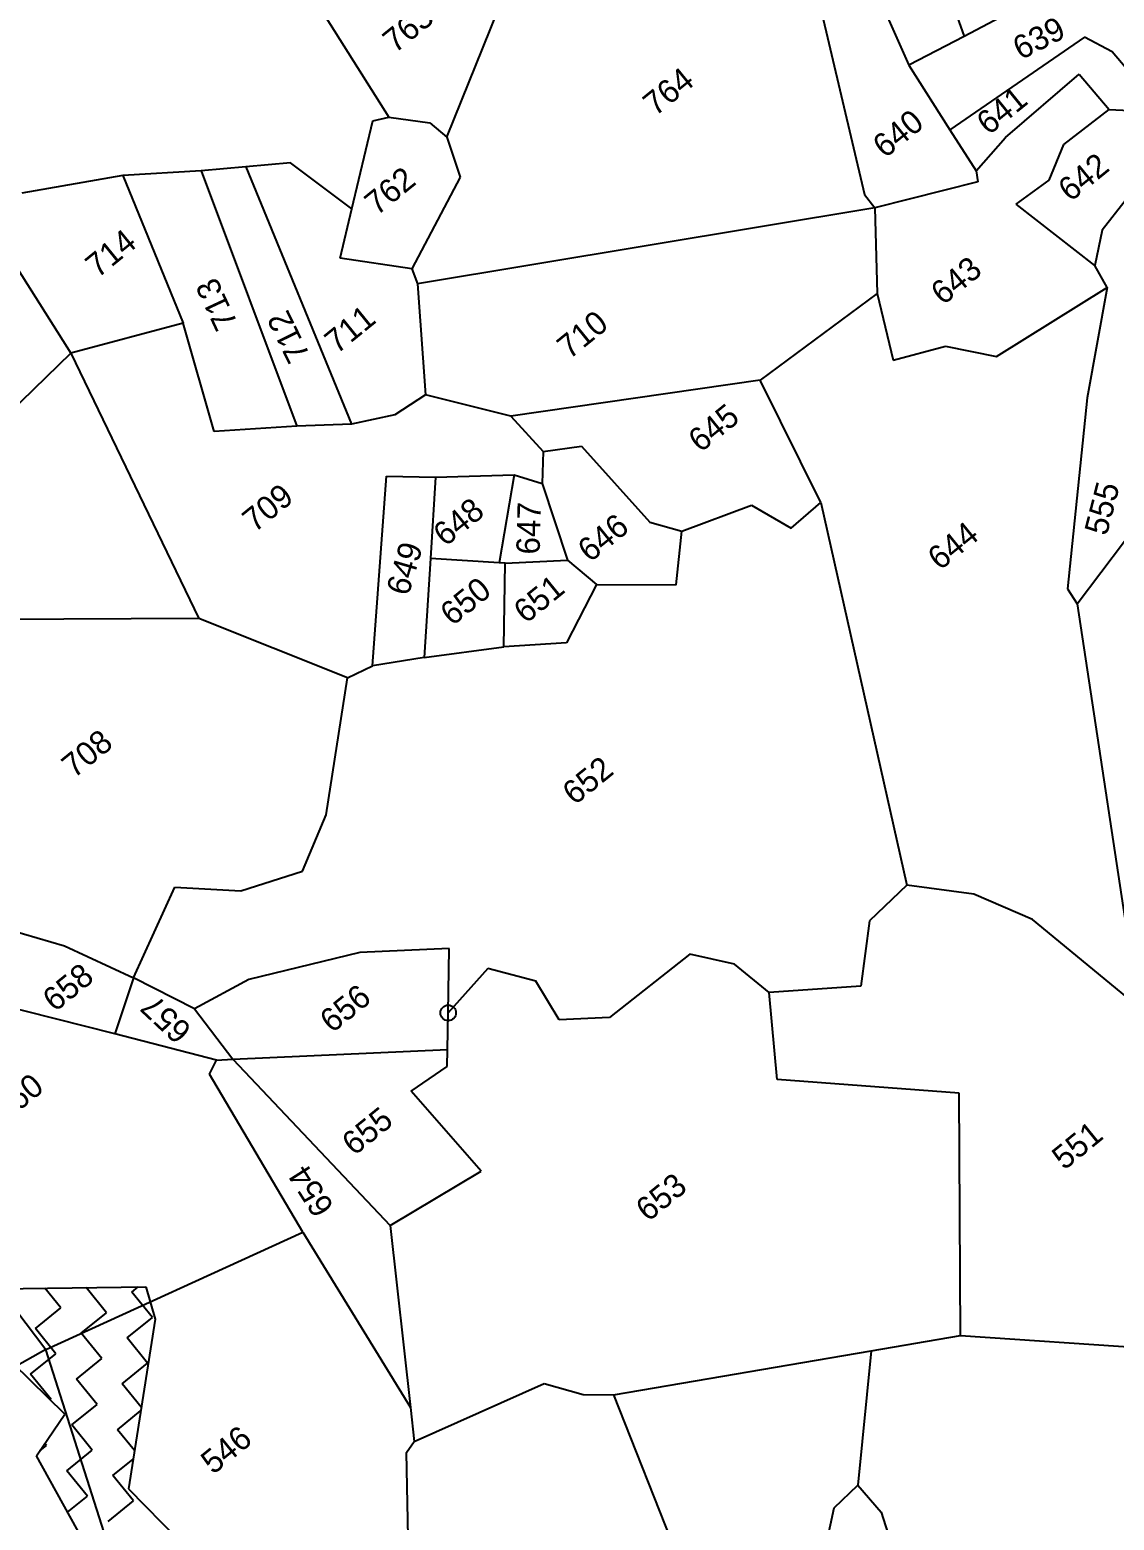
# Model space of a CAD drawing. Header units: metres. Extents: x 309685 to 314009, y 1915455 to 1919798.
# Drawn here: x 310837.2 to 311181.7, y 1918425.4 to 1918899 of the extents above; entities that cross this region are included whole.
import ezdxf

# ---------------------------------------------------------------- set-up
doc = ezdxf.new("R2010")
doc.units = ezdxf.units.M
for name, color, linetype in [('POLY_HATCH', 12, 'Continuous'), ('POLY_PARCEL', 6, 'Continuous'), ('TEXT_PARCEL', 7, 'Continuous')]:
    doc.layers.add(name, color=color, linetype=linetype)
doc.styles.add('TEXT_MAP', font='')
doc.styles.get('TEXT_MAP').set_extended_font_data('Kruti Dev 050')

msp = doc.modelspace()

# ---------------------------------------------------------------- linework, layer by layer
msp.add_circle((310970.14, 1918586.64), 2.47)
at = {"layer": 'POLY_HATCH'}
for p, q in [((310827.19, 1918498.92), (310874.06, 1918499.58)), ((310874.06, 1918499.58), (310877, 1918489.33)), ((310877, 1918489.33), (310868.54, 1918435.38)), ((310848.35, 1918459.14), (310819.48, 1918487.35)), ((310839.28, 1918445.82), (310848.35, 1918459.14)), ((310865.14, 1918399.29), (310839.28, 1918445.82)), ((310868.54, 1918435.38), (310884.51, 1918419.02))]:
    msp.add_line(p, q, dxfattribs=at)
at = {"layer": 'POLY_HATCH', "linetype": 'Continuous'}
for p, q in [((310847.01, 1918492.88), (310841.94, 1918499.13)), ((310861.58, 1918491.36), (310855.13, 1918499.32)), ((310869.63, 1918497.89), (310871.67, 1918499.55)), ((310876.15, 1918489.85), (310869.63, 1918497.89)), ((310838.97, 1918486.35), (310847.01, 1918492.88)), ((310853.54, 1918484.83), (310861.58, 1918491.36)), ((310868.11, 1918483.32), (310876.15, 1918489.85)), ((310845.5, 1918478.31), (310838.97, 1918486.35)), ((310860.07, 1918476.79), (310853.54, 1918484.83)), ((310874.64, 1918475.28), (310868.11, 1918483.32)), ((310837.46, 1918471.78), (310845.5, 1918478.31)), ((310852.03, 1918470.26), (310860.07, 1918476.79)), ((310866.6, 1918468.75), (310874.64, 1918475.28)), ((310843.99, 1918463.74), (310837.46, 1918471.78)), ((310858.56, 1918462.22), (310852.03, 1918470.26)), ((310872.61, 1918461.35), (310866.6, 1918468.75)), ((310843.8, 1918463.58), (310843.99, 1918463.74)), ((310850.52, 1918455.69), (310858.56, 1918462.22)), ((310865.09, 1918454.18), (310872.42, 1918460.14)), ((310857.05, 1918447.65), (310850.52, 1918455.69)), ((310842.48, 1918449.17), (310841.98, 1918449.78)), ((310870.45, 1918447.57), (310865.09, 1918454.18)), ((310840.43, 1918447.5), (310842.48, 1918449.17)), ((310849, 1918441.12), (310857.05, 1918447.65)), ((310863.57, 1918439.61), (310870.03, 1918444.85)), ((310855.53, 1918433.08), (310849, 1918441.12)), ((310870.1, 1918431.57), (310863.57, 1918439.61)), ((310849.21, 1918427.95), (310855.53, 1918433.08)), ((310862.06, 1918425.04), (310870.1, 1918431.57))]:
    msp.add_line(p, q, dxfattribs=at)
at = {"layer": 'POLY_PARCEL'}
for p, q in [((310913.61, 1918931.08), (310951.28, 1918871.32)), ((311125.27, 1918921.69), (311134.04, 1918896.95)), ((311104.42, 1918914.97), (311116.43, 1918887.83)), ((310969.68, 1918864.94), (310985.92, 1918905.03)), ((311087.98, 1918907.86), (311102.42, 1918846.67)), ((311145.52, 1918902.9), (311134.04, 1918896.95)), ((311134.04, 1918896.95), (311116.43, 1918887.83)), ((311172.28, 1918896.69), (311129.56, 1918867.25)), ((311181.11, 1918891.98), (311172.28, 1918896.69)), ((311191.15, 1918880.12), (311181.11, 1918891.98)), ((311116.43, 1918887.83), (311129.56, 1918867.25)), ((311147.19, 1918864.86), (311170.58, 1918884.89)), ((311170.58, 1918884.89), (311180.12, 1918873.66)), ((310946.2, 1918870.07), (310951.28, 1918871.32)), ((310951.28, 1918871.32), (310964.27, 1918869.51)), ((311165.71, 1918862.6), (311180.12, 1918873.66)), ((311180.12, 1918873.66), (311186.64, 1918873.34)), ((310939.56, 1918842.12), (310946.2, 1918870.07)), ((310964.27, 1918869.51), (310969.68, 1918864.94)), ((311129.56, 1918867.25), (311137.9, 1918854.19)), ((310969.68, 1918864.94), (310973.95, 1918852.16)), ((311137.9, 1918854.19), (311147.19, 1918864.86)), ((311161.09, 1918851.21), (311165.71, 1918862.6)), ((311197.78, 1918860.76), (311177.87, 1918835.37)), ((310866.72, 1918852.78), (310834.72, 1918847.11)), ((310891.61, 1918854.25), (310866.72, 1918852.78)), ((310866.72, 1918852.78), (310885.89, 1918805.82)), ((310905.89, 1918855.45), (310891.61, 1918854.25)), ((310891.61, 1918854.25), (310922.03, 1918773.07)), ((310920.04, 1918856.79), (310905.89, 1918855.45)), ((310905.89, 1918855.45), (310939.44, 1918773.68)), ((310939.56, 1918842.12), (310920.04, 1918856.79)), ((310973.95, 1918852.16), (310958.57, 1918823.1)), ((311137.9, 1918854.19), (311138.38, 1918850.76)), ((311138.38, 1918850.76), (311105.68, 1918842.45)), ((311150.59, 1918843.57), (311161.09, 1918851.21)), ((311102.42, 1918846.67), (311105.68, 1918842.45)), ((311175.62, 1918824.13), (311150.59, 1918843.57)), ((310822.74, 1918839.75), (310850.26, 1918796.28)), ((310935.84, 1918826.48), (310939.56, 1918842.12)), ((311105.68, 1918842.45), (310960.41, 1918818.33)), ((311105.68, 1918842.45), (311106.43, 1918815.19)), ((311177.87, 1918835.37), (311175.62, 1918824.13)), ((310958.57, 1918823.1), (310935.84, 1918826.48)), ((311179.5, 1918817.16), (311175.62, 1918824.13)), ((310958.57, 1918823.1), (310960.41, 1918818.33)), ((310960.41, 1918818.33), (310962.92, 1918783.05)), ((311106.43, 1918815.19), (311069.2, 1918787.66)), ((311106.43, 1918815.19), (311111.49, 1918794.08)), ((311144.35, 1918795.2), (311179.5, 1918817.16)), ((311179.5, 1918817.16), (311173.18, 1918782.03)), ((310885.89, 1918805.82), (310850.26, 1918796.28)), ((310895.75, 1918771.43), (310885.89, 1918805.82)), ((310850.26, 1918796.28), (310807.56, 1918754.77)), ((310850.26, 1918796.28), (310890.91, 1918712)), ((311111.49, 1918794.08), (311128.13, 1918798.54)), ((311128.13, 1918798.54), (311144.35, 1918795.2)), ((311069.2, 1918787.66), (310990.03, 1918776.25)), ((311088.51, 1918748.8), (311069.2, 1918787.66)), ((310962.92, 1918783.05), (310953.15, 1918776.67)), ((310990.03, 1918776.25), (310962.92, 1918783.05)), ((311173.18, 1918782.03), (311166.91, 1918721.37)), ((310953.15, 1918776.67), (310939.44, 1918773.68)), ((310922.03, 1918773.07), (310895.75, 1918771.43)), ((310939.44, 1918773.68), (310922.03, 1918773.07)), ((310990.03, 1918776.25), (311000.3, 1918765.06)), ((311000.3, 1918765.06), (311000.02, 1918754.89)), ((311000.3, 1918765.06), (311012.44, 1918766.74)), ((311012.44, 1918766.74), (311034.22, 1918742.54)), ((310966.1, 1918756.82), (310991.08, 1918757.57)), ((310991.08, 1918757.57), (310986.29, 1918729.66)), ((310991.08, 1918757.57), (311000.02, 1918754.89)), ((310946.11, 1918696.92), (310950.54, 1918757.15)), ((310950.54, 1918757.15), (310966.1, 1918756.82)), ((310966.1, 1918756.82), (310964.46, 1918731.07)), ((311000.02, 1918754.89), (311008.06, 1918730.53)), ((311169.93, 1918716.66), (311199.57, 1918755.86)), ((311044.32, 1918739.73), (311066.46, 1918747.94)), ((311066.46, 1918747.94), (311079.13, 1918740.65)), ((311079.13, 1918740.65), (311088.51, 1918748.8)), ((311088.51, 1918748.8), (311115.81, 1918627.16)), ((311034.22, 1918742.54), (311044.32, 1918739.73)), ((311042.54, 1918722.66), (311044.32, 1918739.73)), ((310964.46, 1918731.07), (310962.46, 1918699.54)), ((310986.29, 1918729.66), (310964.46, 1918731.07)), ((310988.25, 1918729.53), (310986.29, 1918729.66)), ((310987.82, 1918702.91), (310988.25, 1918729.53)), ((310988.25, 1918729.53), (311008.06, 1918730.53)), ((311008.06, 1918730.53), (311017.25, 1918722.72)), ((311017.25, 1918722.72), (311007.76, 1918704.19)), ((311017.25, 1918722.72), (311042.54, 1918722.66)), ((311166.91, 1918721.37), (311169.93, 1918716.66)), ((311169.93, 1918716.66), (311189.34, 1918588.68)), ((310890.91, 1918712), (310807.96, 1918711.52)), ((310938.18, 1918693.05), (310890.91, 1918712)), ((310962.46, 1918699.54), (310987.82, 1918702.91)), ((311007.76, 1918704.19), (310987.82, 1918702.91)), ((310938.18, 1918693.05), (310946.11, 1918696.92)), ((310962.46, 1918699.54), (310946.11, 1918696.92)), ((310931.4, 1918649.55), (310938.18, 1918693.05)), ((310923.79, 1918631.69), (310931.4, 1918649.55)), ((310904.25, 1918625.39), (310923.79, 1918631.69)), ((310870.17, 1918597.72), (310883.27, 1918626.61)), ((310883.27, 1918626.61), (310904.25, 1918625.39)), ((311115.81, 1918627.16), (311103.94, 1918615.93)), ((311137.12, 1918624.31), (311115.81, 1918627.16)), ((311155.78, 1918616.34), (311137.12, 1918624.31)), ((310819.92, 1918616.15), (310848.26, 1918607.95)), ((311103.94, 1918615.93), (311101.28, 1918595.13)), ((311189.34, 1918588.68), (311155.78, 1918616.34)), ((310848.26, 1918607.95), (310870.17, 1918597.72)), ((310970.45, 1918607.09), (310942.1, 1918605.79)), ((310970.14, 1918586.64), (310970.45, 1918607.09)), ((310942.1, 1918605.79), (310906.81, 1918597.2)), ((311046.92, 1918605.25), (311021.4, 1918585.15)), ((311061.09, 1918602.08), (311046.92, 1918605.25)), ((311072.15, 1918593.06), (311061.09, 1918602.08)), ((310870.17, 1918597.72), (310864.21, 1918579.93)), ((310889.5, 1918587.91), (310870.17, 1918597.72)), ((310906.81, 1918597.2), (310889.5, 1918587.91)), ((310982.69, 1918600.68), (310970.14, 1918586.64)), ((310997.93, 1918596.71), (310982.69, 1918600.68)), ((311005.44, 1918584.4), (310997.93, 1918596.71)), ((311101.28, 1918595.13), (311072.15, 1918593.06)), ((311074.64, 1918565.5), (311072.15, 1918593.06)), ((310864.21, 1918579.93), (310821.94, 1918590.62)), ((310889.5, 1918587.91), (310901.66, 1918571.89)), ((310969.96, 1918575.04), (310970.14, 1918586.64)), ((311021.4, 1918585.15), (311005.44, 1918584.4)), ((310896.49, 1918571.65), (310864.21, 1918579.93)), ((310901.66, 1918571.89), (310969.96, 1918575.04)), ((310969.84, 1918569.57), (310969.96, 1918575.04)), ((310894.31, 1918567.19), (310896.49, 1918571.65)), ((310896.49, 1918571.65), (310901.66, 1918571.89)), ((310901.66, 1918571.89), (310951.65, 1918519.01)), ((310958.4, 1918561.73), (310969.84, 1918569.57)), ((310923.9, 1918516.97), (310894.31, 1918567.19)), ((311132.44, 1918561.13), (311074.64, 1918565.5)), ((310980.65, 1918536.36), (310958.4, 1918561.73)), ((311132.85, 1918484.1), (311132.44, 1918561.13)), ((310799.23, 1918536.34), (310842.32, 1918479.69)), ((310951.65, 1918519.01), (310980.65, 1918536.36)), ((310842.32, 1918479.69), (310923.9, 1918516.97)), ((310923.9, 1918516.97), (310958.11, 1918461.22)), ((310951.65, 1918519.01), (310958.11, 1918461.22)), ((311104.47, 1918479.23), (311132.85, 1918484.1)), ((311132.85, 1918484.1), (311193.35, 1918480.06)), ((310842.32, 1918479.69), (310653.5, 1918373.75)), ((310860.82, 1918421.49), (310842.32, 1918479.69)), ((311022.68, 1918465.2), (311104.47, 1918479.23)), ((311104.47, 1918479.23), (311100.29, 1918436.5)), ((310959.32, 1918450.37), (311000.67, 1918468.84)), ((311000.67, 1918468.84), (311012.99, 1918465.4)), ((311012.99, 1918465.4), (311022.68, 1918465.2)), ((311022.68, 1918465.2), (311043.28, 1918413.12)), ((310958.11, 1918461.22), (310959.32, 1918450.37)), ((310956.89, 1918446.89), (310959.32, 1918450.37)), ((310957.72, 1918400.65), (310956.89, 1918446.89)), ((311092.81, 1918429.39), (311100.29, 1918436.5)), ((311100.29, 1918436.5), (311107.72, 1918427.92)), ((311086.39, 1918400.38), (311092.81, 1918429.39)), ((311107.72, 1918427.92), (311114.82, 1918405.72))]:
    msp.add_line(p, q, dxfattribs=at)

# ---------------------------------------------------------------- texts
at = {"layer": 'TEXT_PARCEL', "style": 'TEXT_MAP'}
for s, rotation, p in [('763', 39.0714, (310953.24, 1918891.37)), ('639', 27.2598, (311152.06, 1918889.3)), ('764', 39.0714, (311035.94, 1918871.36)), ('641', 39.0714, (311141.88, 1918865.32)), ('640', 39.0714, (311108.9, 1918857.99)), ('642', 39.0714, (311167.81, 1918844.14)), ('762', 39.0714, (310947.47, 1918839.76)), ('714', 39.0714, (310858.78, 1918819.93)), ('643', 39.0714, (311127.35, 1918811.29)), ('713', 115.0166, (310903.41, 1918805.72)), ('712', 116.1793, (310926.37, 1918795.54)), ('711', 39.0714, (310934.76, 1918795.8)), ('710', 39.0714, (311008.63, 1918794.1)), ('645', 39.0714, (311050.3, 1918764.46)), ('709', 39.0714, (310908.64, 1918739.07)), ('555', 75.5352, (311179.36, 1918738)), ('648', 39.0714, (310969.25, 1918734.58)), ('647', 88.3993, (310999.18, 1918732.21)), ('646', 39.0714, (311015.18, 1918729.55)), ('644', 39.0714, (311126.36, 1918727)), ('649', 73.7704, (310957.48, 1918718.84)), ('650', 39.0714, (310971.46, 1918709.35)), ('651', 39.0714, (310994.81, 1918710.09)), ('708', 39.0714, (310851.23, 1918660.96)), ('652', 39.0714, (311010.31, 1918652.4)), ('658', 39.0714, (310845.17, 1918586.68)), ('656', 39.0714, (310933.25, 1918579.98)), ('657', 136.8767, (310889.07, 1918581.69)), ('660', 39.0714, (310829.3, 1918551.67)), ('655', 39.0714, (310940.26, 1918540.99)), ('551', 39.0714, (311165.84, 1918536.43)), ('654', 122.4489, (310934.11, 1918524.94)), ('653', 39.0714, (311033.62, 1918520.01)), ('546', 39.0714, (310895.45, 1918439.71))]:
    msp.add_text(s, height=7.458, rotation=rotation, dxfattribs=at).set_placement(p)

doc.saveas('drawing.dxf')
